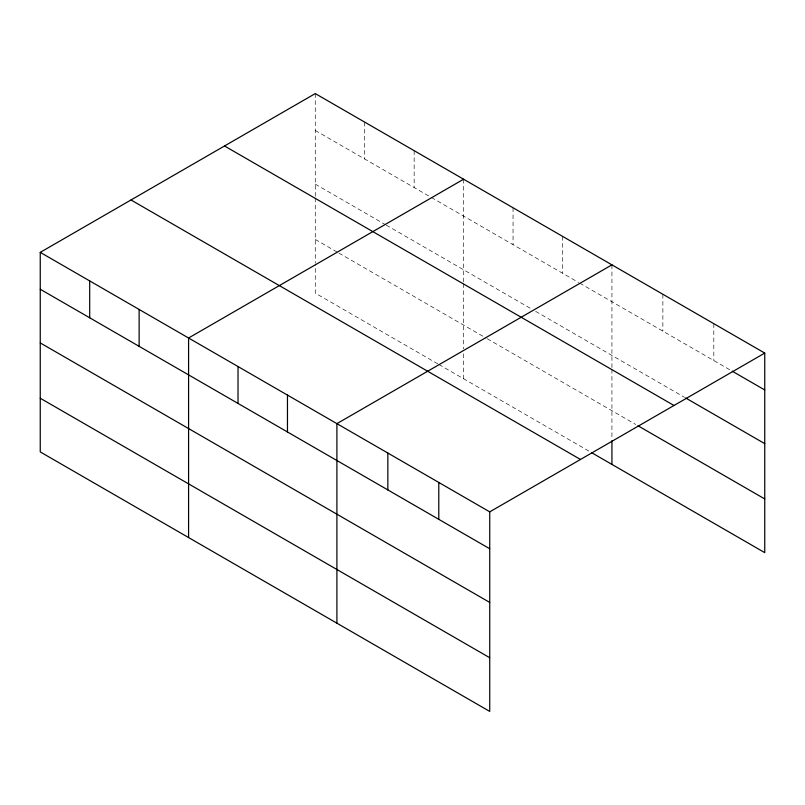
<?xml version="1.0" encoding="UTF-8"?>
<svg xmlns="http://www.w3.org/2000/svg" width="805" height="805" viewBox="0 0 805 805"><rect width="100%" height="100%" fill="white"/><g stroke="black" fill="none" stroke-linecap="round" stroke-linejoin="round"><path stroke-width="0.6" stroke-dasharray="4.03 3.02" d="M315.268 130.46L430.283 196.863M431.359 197.477L578.604 282.495M579.681 283.119L731.151 370.562M315.268 184.144L385.132 224.474M386.209 225.098L531.31 308.868M535.617 311.354L684.542 397.338M315.268 239.447L337.848 252.478M338.915 253.102L486.17 338.12M487.246 338.734L635.769 424.487M437.799 363.87L315.268 293.131L315.268 264.422M438.876 364.494L590.427 451.987M713.814 323.68L713.814 360.549M662.867 294.268L662.867 331.147M611.931 264.855L611.931 367.986M611.931 369.243L611.931 438.182M562.484 236.308L562.484 273.187M513.047 207.76L513.047 244.64M463.6 179.223L463.6 282.344M463.6 283.601L463.6 348.807M463.6 353.798L463.6 378.763M414.152 150.676L414.152 187.555M364.715 122.129L364.715 159.008M315.268 93.581L315.268 196.712M315.268 197.97L315.268 263.165"/><path stroke-width="1.21" d="M489.732 602.432L489.732 511.869L40.25 252.368L40.25 451.917L489.732 711.419L489.732 602.432L40.25 342.92M591.504 452.611L764.75 552.633L764.75 353.083L315.268 93.581L40.25 252.368M463.6 179.223L188.581 337.999L188.581 537.549M611.931 264.855L336.903 423.641L336.903 623.181M489.732 511.869L764.75 353.083M732.238 371.196L764.75 389.962M685.629 397.962L764.75 443.646M224.515 145.977L673.996 405.489M637.942 425.744L764.75 498.949M131.004 199.972L580.486 459.474M40.25 289.247L489.732 548.748M40.25 398.234L489.732 657.735M611.931 440.687L611.931 464.405M438.785 482.457L438.785 519.336M387.849 453.044L387.849 489.923M287.466 395.094L287.466 431.973M238.018 366.547L238.018 403.426M139.134 309.452L139.134 346.331M89.697 280.915L89.697 317.784"/></g></svg>
